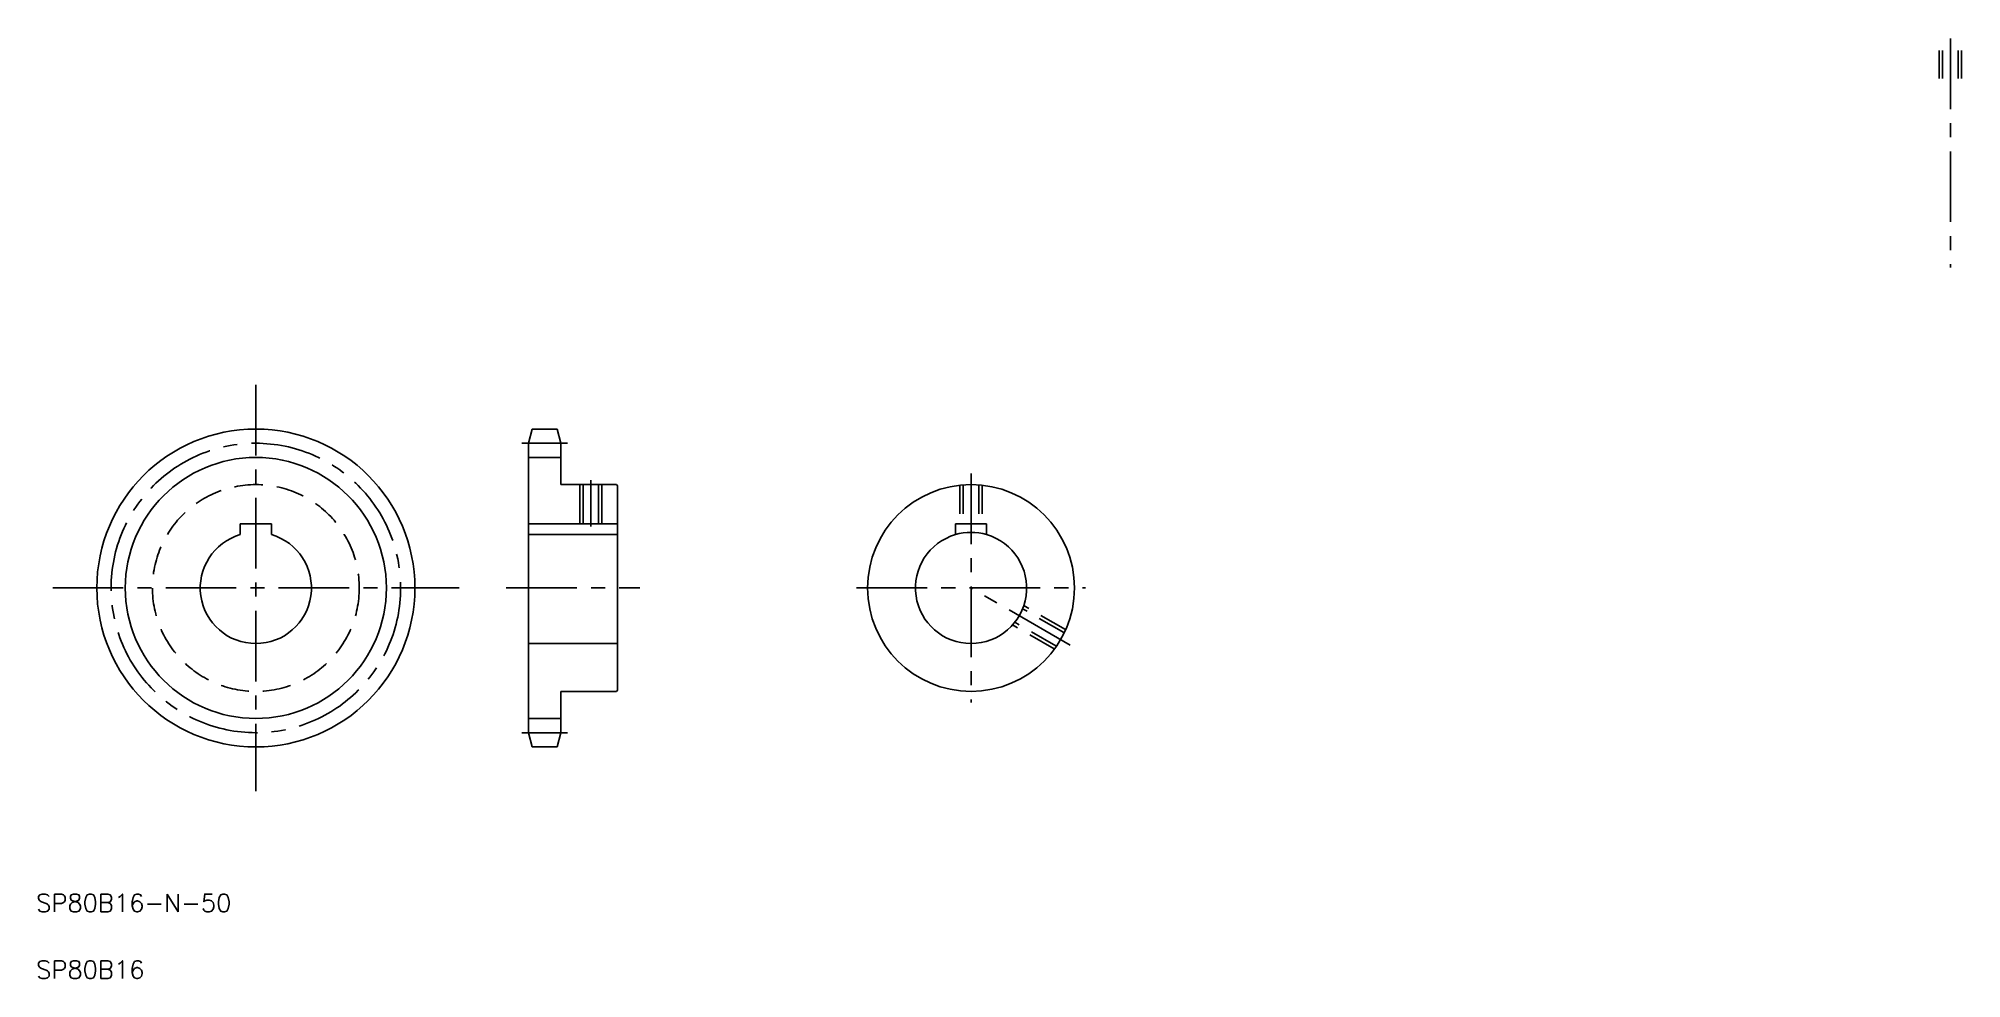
# Model space of a CAD drawing. Extents: x 21 to 886, y 20 to 443.
import ezdxf

# ---------------------------------------------------------------- set-up
doc = ezdxf.new("R2010")
doc.units = 0
doc.linetypes.add('CENTER', pattern=[50.8, 31.75, -6.35, 6.35, -6.35])
doc.linetypes.add('DASHED', pattern=[19.05, 12.7, -6.35])
doc.layers.get('0').update_dxf_attribs({"linetype": 'CONTINUOUS'})
doc.layers.add('CENTER', color=1, linetype='CENTER')
doc.styles.get("Standard").update_dxf_attribs({"font": 'txt', "bigfont": 'BIGFONT'})

msp = doc.modelspace()

# ---------------------------------------------------------------- linework, layer by layer
at = {"color": 3, "linetype": 'DASHED'}
for p, q in [((875.72, 437.49), (875.72, 420.18)), ((875.72, 437.49), (875.72, 420.18)), ((877.22, 437.49), (877.22, 420.18)), ((877.22, 437.49), (877.22, 420.18)), ((884.22, 437.49), (884.22, 420.18)), ((884.22, 437.49), (884.22, 420.18)), ((885.72, 437.49), (885.72, 420.18)), ((885.72, 437.49), (885.72, 420.18)), ((435.36, 241.8), (435.36, 224.49)), ((436.86, 241.8), (436.86, 224.49)), ((443.86, 241.8), (443.86, 224.49)), ((445.36, 241.8), (445.36, 224.49)), ((482.04, 175.67), (463.55, 186.34)), ((482.79, 176.97), (464.07, 187.77)), ((477.79, 168.3), (459.07, 179.11)), ((478.54, 169.6), (460.05, 180.28))]:
    msp.add_line(p, q, dxfattribs=at)
at = {"color": 7, "linetype": 'CONTINUOUS'}
for p, q in [((241.38, 260.79), (243.09, 267.19)), ((241.38, 260.79), (241.38, 130.59)), ((243.09, 267.19), (254.26, 267.19)), ((255.98, 260.79), (254.26, 267.19)), ((255.98, 260.79), (255.98, 242.19)), ((241.38, 254.39), (255.98, 254.39)), ((255.98, 242.19), (280.88, 242.19)), ((265.88, 242.19), (265.88, 224.49)), ((272.88, 242.19), (272.88, 224.49)), ((280.88, 242.19), (281.38, 241.69)), ((281.38, 241.69), (281.38, 149.69)), ((111.78, 224.49), (111.78, 219.69)), ((111.78, 224.49), (125.78, 224.49)), ((125.78, 224.49), (125.78, 219.69)), ((241.38, 224.49), (281.38, 224.49)), ((241.38, 219.69), (281.38, 219.69)), ((433.36, 224.49), (447.36, 224.49)), ((433.36, 224.49), (433.36, 219.69)), ((447.36, 224.49), (447.36, 219.69)), ((241.38, 170.69), (281.38, 170.69)), ((255.98, 149.19), (255.98, 130.59)), ((255.98, 149.19), (280.88, 149.19)), ((262.2, 149.19), (262.2, 149.19)), ((268.43, 149.19), (268.43, 149.19)), ((281.38, 149.69), (280.88, 149.19)), ((241.38, 136.99), (255.98, 136.99)), ((241.38, 130.59), (243.09, 124.19)), ((255.98, 130.59), (254.26, 124.19)), ((243.09, 124.19), (254.26, 124.19))]:
    msp.add_line(p, q, dxfattribs=at)
at = {"color": 3, "linetype": 'CONTINUOUS'}
for p, q in [((264.38, 242.19), (264.38, 224.49)), ((274.38, 242.19), (274.38, 224.49))]:
    msp.add_line(p, q, dxfattribs=at)
at = {"color": 7, "linetype": 'CONTINUOUS'}
for centre, radius in [((118.78, 195.69), 71.5), ((440.36, 195.69), 46.5)]:
    msp.add_circle(centre, radius, dxfattribs=at)
at = {"color": 3, "linetype": 'CONTINUOUS'}
msp.add_circle((118.78, 195.69), 58.7, dxfattribs=at)
at = {"color": 3, "linetype": 'DASHED'}
msp.add_circle((118.78, 195.69), 46.5, dxfattribs=at)
at = {"color": 7, "linetype": 'CONTINUOUS'}
for centre in [(118.78, 195.69), (440.36, 195.69)]:
    msp.add_arc(centre, 25, 106.2602, 73.7398, dxfattribs=at)
at = {"color": 3, "linetype": 'CONTINUOUS'}
msp.add_arc((440.36, 195.69), 25, 73.7398, 106.2602, dxfattribs=at)
at = {"layer": 'CENTER', "color": 1, "linetype": 'CENTER'}
for p, q in [((880.72, 442.88), (880.72, 339.88)), ((118.78, 287.04), (118.78, 104.34)), ((238.38, 260.79), (258.98, 260.79)), ((269.38, 244.19), (269.38, 223.38)), ((440.36, 247.19), (440.36, 144.19)), ((27.43, 195.69), (210.13, 195.69)), ((231.38, 195.69), (291.38, 195.69)), ((388.86, 195.69), (491.86, 195.69)), ((484.96, 169.94), (440.36, 195.69)), ((238.38, 130.59), (258.98, 130.59))]:
    msp.add_line(p, q, dxfattribs=at)
msp.add_circle((118.78, 195.69), 65.1, dxfattribs=at)

# ---------------------------------------------------------------- texts
at = {"color": 7, "linetype": 'CONTINUOUS'}
for s, p in [('SP80B16-N-50', (20, 50)), ('SP80B16', (20, 20))]:
    msp.add_text(s, height=8, dxfattribs=at).set_placement(p)

doc.saveas('drawing.dxf')
